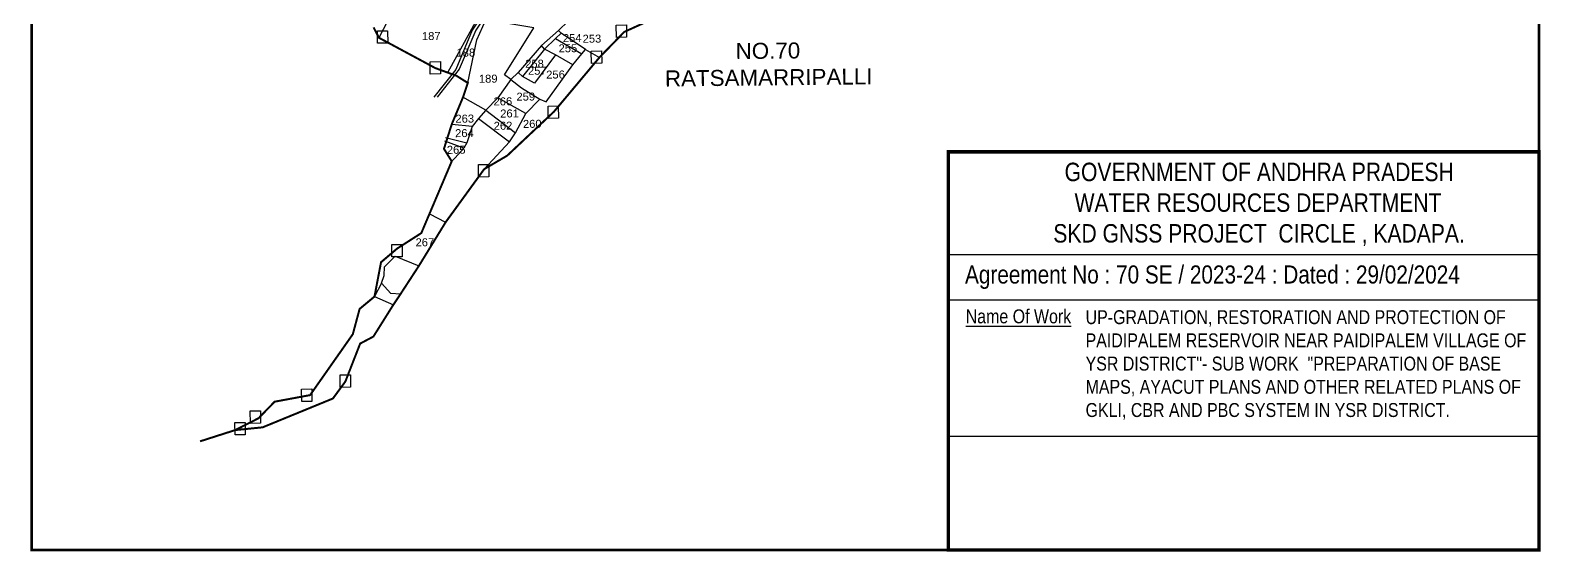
# Model space of a CAD drawing. Header units: millimetres. Extents: x 200439 to 221397, y 1597565 to 1606587.
# Drawn here: x 200439 to 203463, y 1600745 to 1601789 of the extents above; entities that cross this region are included whole.
import ezdxf
from ezdxf.enums import TextEntityAlignment as Align

# ---------------------------------------------------------------- set-up
doc = ezdxf.new("R2010")
doc.units = ezdxf.units.MM
for name, color, linetype in [('BOUNDRY STONES', 240, 'Continuous'), ('FRAME 025', 7, 'Continuous'), ('PLOTS', 7, 'Continuous'), ('PLOTS NO', 7, 'Continuous'), ('ROADS', 1, 'Continuous'), ('TITLEBLOCK', 7, 'Continuous'), ('VILLAGE BOUNDARY', 5, 'Continuous'), ('VILLAGE BOUNDRY', 5, 'Continuous')]:
    doc.layers.add(name, color=color, linetype=linetype)
doc.styles.add('ARIALN', font='ARIALN.TTF')
doc.styles.get("Standard").update_dxf_attribs({"font": 'arial.ttf'})

msp = doc.modelspace()

# ---------------------------------------------------------------- linework, layer by layer
at = {"color": 5, "const_width": 5.6}
msp.add_lwpolyline([(200442, 1605089.7), (203459.2, 1605089.7), (203459.2, 1600748.8), (200442, 1600748.8)], close=True, dxfattribs=at)
at = {"layer": 'BOUNDRY STONES'}
for points in [[(202122.7, 1604080.1), (202077.6, 1604022.5), (202049.4, 1603949.6), (202021.5, 1603855.4), (201988.6, 1603726.9), (201972, 1603634.7), (201935.8, 1603456.5), (201894.7, 1603268.5), (201837.6, 1603020.1), (201795.7, 1602861.1), (201742.7, 1602680.8), (201718.5, 1602603.7), (201663.1, 1602466.4), (201611.6, 1602363.4), (201568, 1602255), (201499.2, 1602102.3), (201432.3, 1601965.1), (201394, 1601894.4), (201324.1, 1601789.2), (201291.3, 1601710.9), (201247, 1601655.2)], [(202129.4, 1604080.3), (202084.3, 1604022.6), (202056.2, 1603949.8), (202028.2, 1603855.6), (201995.3, 1603727.1), (201978.7, 1603634.9), (201942.5, 1603456.6), (201901.5, 1603268.6), (201844.3, 1603020.2), (201802.4, 1602861.3), (201749.5, 1602681), (201725.3, 1602603.9), (201669.8, 1602466.6), (201618.3, 1602363.5), (201574.8, 1602255.2), (201505.9, 1602102.5), (201439, 1601965.2), (201400.8, 1601894.5), (201330.8, 1601789.4), (201298.1, 1601711.1), (201253.8, 1601655.4)]]:
    msp.add_lwpolyline(points, dxfattribs=at)
for points in [[(201134.1, 1601787.9), (201154.5, 1601788.2), (201154.8, 1601763.4), (201134.3, 1601763.2)], [(201612.2, 1601799.6), (201632.6, 1601799.8), (201632.9, 1601775.1), (201612.4, 1601774.9)], [(201239.7, 1601726.3), (201260.2, 1601726.5), (201260.4, 1601701.8), (201240, 1601701.6)], [(201562.3, 1601747.7), (201582.8, 1601747.9), (201583, 1601723.2), (201562.6, 1601723)], [(201475.6, 1601637.6), (201496.1, 1601637.8), (201496.4, 1601613), (201475.9, 1601612.8)], [(201336.5, 1601520.2), (201357, 1601520.4), (201357.2, 1601495.6), (201336.8, 1601495.4)], [(201162.9, 1601360.3), (201183.4, 1601360.5), (201183.6, 1601335.8), (201163.2, 1601335.6)], [(201059.5, 1601099.2), (201080, 1601099.4), (201080.2, 1601074.7), (201059.8, 1601074.4)], [(200982.5, 1601070.9), (201002.9, 1601071.2), (201003.2, 1601046.4), (200982.7, 1601046.2)], [(200879.5, 1601027.1), (200900, 1601027.3), (200900.2, 1601002.5), (200879.8, 1601002.3)], [(200848.9, 1601003.8), (200869.3, 1601004.1), (200869.6, 1600979.3), (200849.1, 1600979.1)]]:
    msp.add_lwpolyline(points, close=True, dxfattribs=at)
at = {"layer": 'FRAME 025', "lineweight": -3, "elevation": 9.1}
for points in [[(202277, 1601340.5), (203459.2, 1601340.5)], [(202276.5, 1601249.3), (203458.7, 1601249.3)], [(202276.2, 1600977), (203458.4, 1600977)]]:
    msp.add_lwpolyline(points, dxfattribs=at)
at = {"layer": 'PLOTS'}
for points in [[(201275, 1601704.4), (201334.4, 1601812.9), (201348.7, 1601914.1), (201356.5, 1601986.6), (201290.6, 1601948.7), (201251.4, 1601922.3), (201208, 1601883.4), (201187.5, 1601864.8), (201172.5, 1601842.2), (201137.2, 1601774.2)], [(201554.4, 1601844.7), (201496.4, 1601789), (201462.6, 1601758.8), (201416, 1601704.5), (201401.1, 1601690.5), (201375.4, 1601654.2), (201351.1, 1601629), (201305.4, 1601655)], [(201315, 1601683.9), (201333.1, 1601770.2), (201351.4, 1601810)], [(201401.1, 1601690.5), (201388.8, 1601699.9), (201447.4, 1601794), (201351.4, 1601810)], [(201550.6, 1601750.7), (201501.8, 1601783.6), (201490.8, 1601773), (201468.5, 1601751.6), (201424.4, 1601696.9), (201416, 1601704.5)], [(201501.8, 1601783.6), (201496.4, 1601789)], [(201468.5, 1601751.6), (201462.6, 1601758.8)], [(201525.6, 1601719.7), (201490.9, 1601739.8), (201468.5, 1601751.6)], [(201490.8, 1601773), (201543.4, 1601741.8)], [(201347.9, 1601511.3), (201398.8, 1601565.7), (201410.7, 1601584.1), (201431.2, 1601622.7), (201459.4, 1601651.3), (201472.2, 1601645.7), (201525.6, 1601719.7), (201543.4, 1601741.8), (201550.6, 1601750.7), (201578.6, 1601734.9)], [(201490.9, 1601739.8), (201448.7, 1601683.6), (201424.4, 1601696.9)], [(201401.1, 1601690.5), (201422.3, 1601673.8), (201459.4, 1601651.3)], [(201431.2, 1601622.7), (201375.4, 1601654.2)], [(201351.1, 1601629), (201336.7, 1601612.3), (201324.1, 1601596.6), (201282.8, 1601600.7)], [(201336.7, 1601612.3), (201398.8, 1601565.7)], [(201351.1, 1601629), (201410.7, 1601584.1)], [(201270.2, 1601574.5), (201313.2, 1601563.9)], [(201324.1, 1601596.6), (201313.2, 1601563.9), (201306.9, 1601553.1), (201289.7, 1601534), (201282.9, 1601526.9)], [(201306.9, 1601553.1), (201269.3, 1601567.4)], [(201238.2, 1601421.5), (201270.7, 1601405)], [(201180.1, 1601260.8), (201161, 1601262.3), (201142.6, 1601283.3), (201147.6, 1601298), (201148, 1601315.4), (201169.8, 1601336.9), (201217, 1601317.4)], [(201142.6, 1601283.3), (201128.3, 1601256.2)], [(201128.3, 1601256.2), (201166, 1601239.7)]]:
    msp.add_lwpolyline(points, dxfattribs=at)
at = {"layer": 'VILLAGE BOUNDARY', "color": 5, "const_width": 7.04, "elevation": 9.1}
msp.add_lwpolyline([(203459.2, 1600748.8), (202277, 1600748.8), (202277, 1601545.9), (203459.2, 1601545.9)], close=True, dxfattribs=at)
at = {"layer": 'VILLAGE BOUNDRY', "const_width": 4}
msp.add_lwpolyline([(201730.7, 1601832.5), (201628.2, 1601785.9), (201578.6, 1601734.9), (201488, 1601626.8), (201394, 1601538.3), (201347.9, 1601511.3), (201270.7, 1601405), (201217, 1601317.4), (201180.1, 1601260.8), (201166, 1601239.7), (201126.1, 1601176.1), (201099.6, 1601162), (201070, 1601086.1), (201045.1, 1601052.1), (200904.4, 1600994.4), (200849.5, 1600988.9), (200779.2, 1600966.4), (200849.5, 1600988.9), (200896.2, 1601012.6), (200928.4, 1601045.7), (200999.4, 1601058.9), (201084.9, 1601180.8), (201098.5, 1601231.4), (201128.3, 1601256.2), (201141.4, 1601324.9), (201173.7, 1601352.3), (201222, 1601383.2), (201238.2, 1601421.5), (201282.9, 1601526.9), (201267.3, 1601551.9), (201282.8, 1601600.7), (201305.4, 1601655), (201315, 1601683.9), (201291.7, 1601698.5), (201275, 1601704.4), (201250.1, 1601713.5), (201137.2, 1601774.2), (201126.5, 1601795)], dxfattribs=at)

# ---------------------------------------------------------------- texts
at = {"layer": 'PLOTS NO'}
for s, p in [('187', (201241.9, 1601777.7)), ('254', (201524, 1601773.7)), ('188', (201311.1, 1601744.5)), ('255', (201515.4, 1601753.2)), ('253', (201563.5, 1601772.4)), ('258', (201448.6, 1601722.3)), ('189', (201355.9, 1601692.3)), ('257', (201454.1, 1601708.2)), ('256', (201490.6, 1601700.6)), ('259', (201431.1, 1601656.4)), ('266', (201385.2, 1601646.9)), ('261', (201398.6, 1601622.7)), ('263', (201308.9, 1601612.3)), ('262', (201385.5, 1601598.1)), ('260', (201444.1, 1601601.9)), ('264', (201308.3, 1601583.4)), ('265', (201291.8, 1601550)), ('267', (201229.1, 1601364.8))]:
    msp.add_text(s, height=16.02, rotation=0.613, dxfattribs=at).set_placement(p, align=Align.MIDDLE_CENTER)
at = {"layer": 'ROADS', "insert": (201705.1, 1601762), "char_height": 32.044, "width": 415.432, "attachment_point": 1, "rotation": 0.613}
msp.add_mtext('\\pi145.80336;NO.70 \\P\\pi3.77049;RATSAMARRIPALLI', dxfattribs=at)
at = {"layer": 'TITLEBLOCK', "extrusion": (0.000201441, 0.004807, 0.999988), "style": 'ARIALN'}
msp.add_text('%%UName Of Work', height=27.882, rotation=359.9999, dxfattribs=at).set_placement((202311.6, 1601183.9, 7743.3))
at = {"layer": 'TITLEBLOCK', "extrusion": (0.000201441, 0.004807, 0.999988), "attachment_point": 1, "text_direction": (1, -1e-06, -0.000201), "style": 'ARIALN'}
for s, insert, char_height, width in [('\\pi48.24342;GOVERNMENT OF ANDHRA PRADESH  \\P\\pi68.30207;WATER RESOURCES DEPARTMENT      \\P\\pi25.69473;SKD GNSS PROJECT  CIRCLE , KADAPA.', (202461.3, 1601524.1, 3.5), 36.873, 869.657), ('Agreement No : 70 SE / 2023-24 : Dated : 29/02/2024', (202310.3, 1601318.5, 2.5), 36.247, 1170.001), ('UP-GRADATION, RESTORATION AND PROTECTION OF PAIDIPALEM RESERVOIR NEAR PAIDIPALEM VILLAGE OF YSR DISTRICT"- SUB WORK  "PREPARATION OF BASE MAPS, AYACUT PLANS AND OTHER RELATED PLANS OF GKLI, CBR AND PBC SYSTEM IN YSR DISTRICT.', (202551.6, 1601228.9, 3.2), 27.8821, 900.001)]:
    msp.add_mtext(s, dxfattribs=dict(at, insert=insert, char_height=char_height, width=width))

doc.saveas('drawing.dxf')
